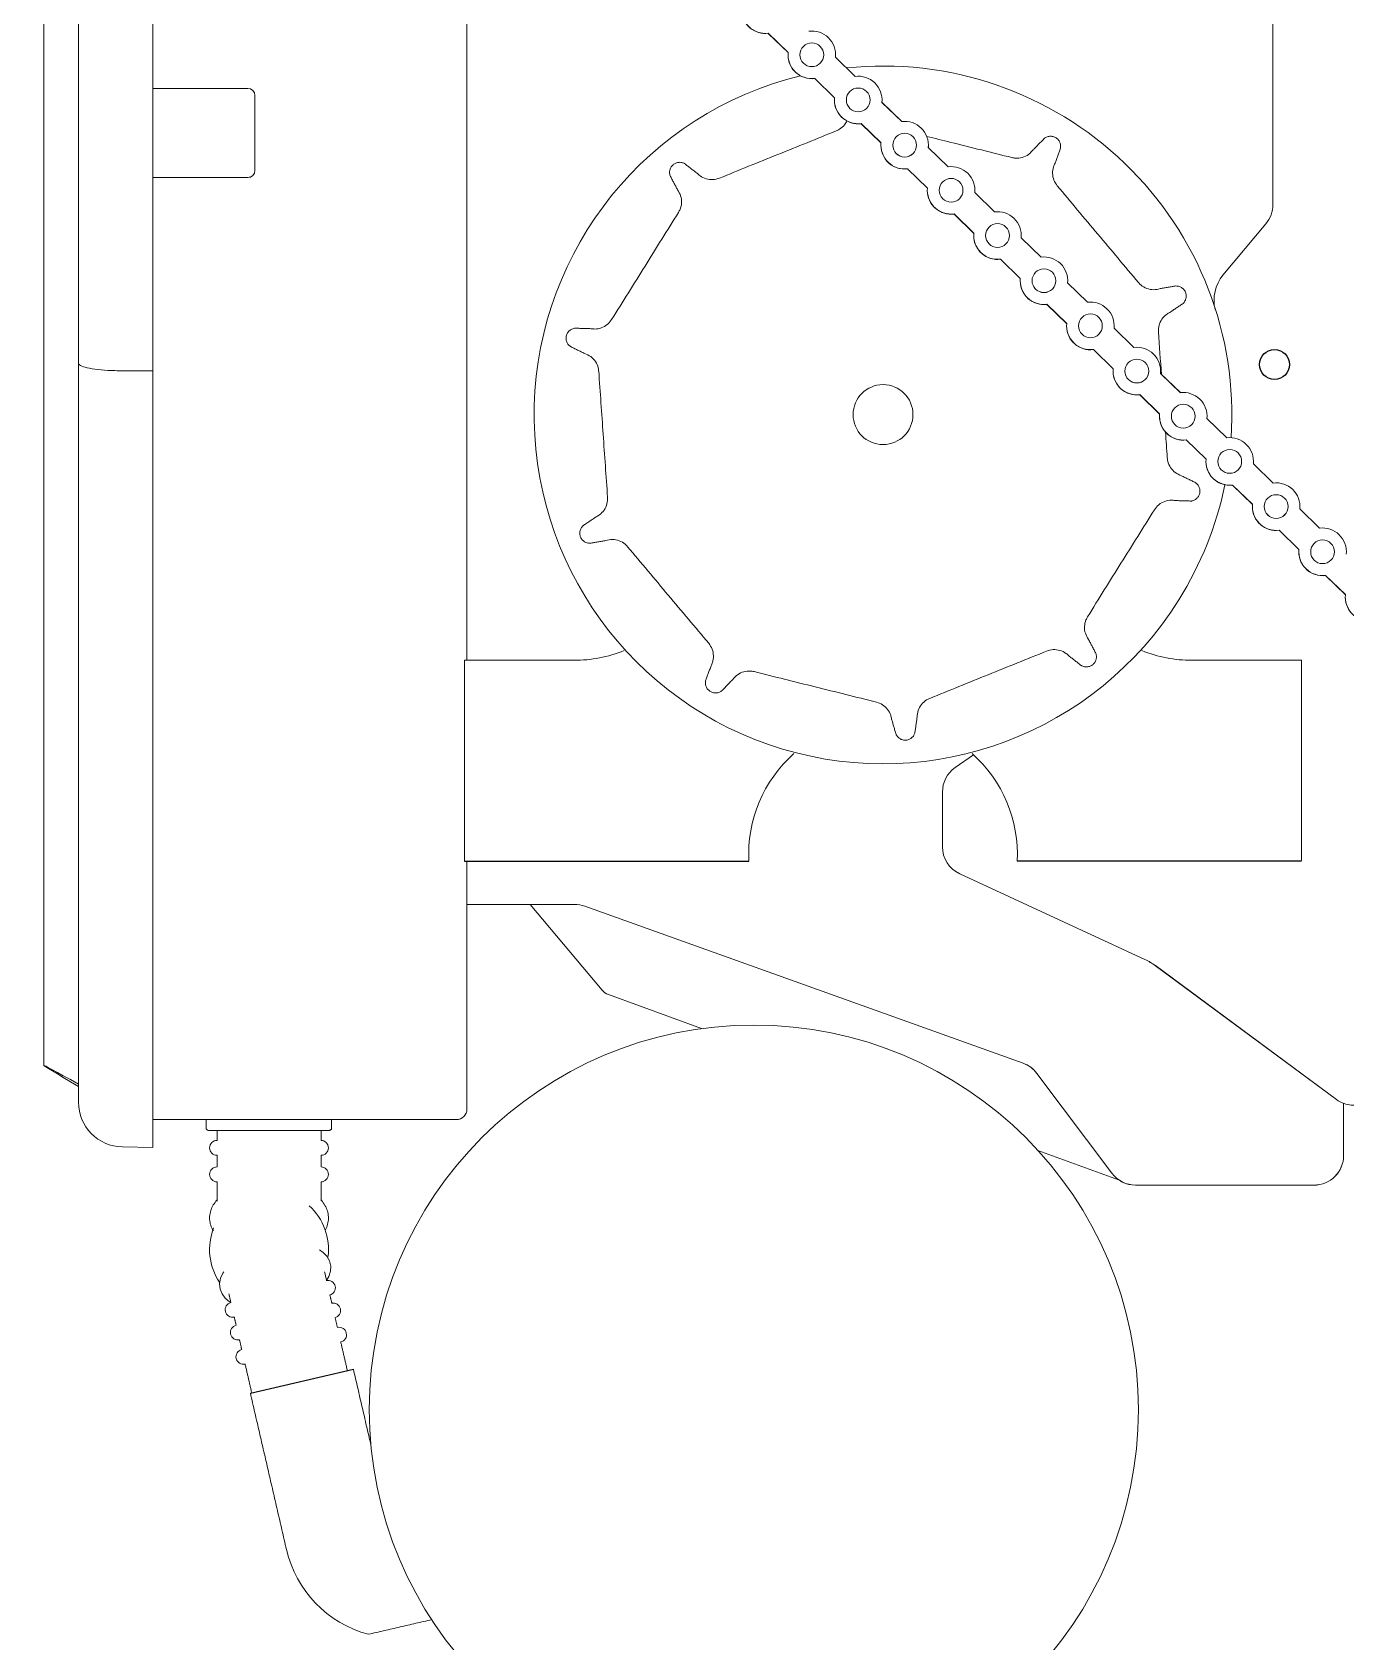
# Model space of a CAD drawing. Header units: inches. Extents: x 2.44 to 11.38, y 7.22 to 15.51.
# Drawn here: x 2.437 to 5.199, y 9.993 to 13.378 of the extents above; entities that cross this region are included whole.
import ezdxf

# ---------------------------------------------------------------- set-up
doc = ezdxf.new("R2010")
doc.units = ezdxf.units.IN
doc.header["$MEASUREMENT"] = 0
doc.layers.add('SLD-0', color=7, linetype='Continuous', lineweight=15)

msp = doc.modelspace()

# ---------------------------------------------------------------- linework, layer by layer
at = {"color": 7, "linetype": 'Continuous', "lineweight": 15}
for p, q in [((3.3509, 15.07939), (3.3509, 12.05725)), ((2.53401, 12.68206), (2.53401, 13.64992)), ((2.69026, 13.66671), (2.69026, 12.66578)), ((5.0459, 13.01558), (5.0459, 13.59508)), ((3.98464, 13.37595), (4.02635, 13.33537)), ((3.98464, 13.37588), (3.98464, 13.37595)), ((3.98464, 13.37588), (4.02634, 13.33531)), ((3.98464, 13.37571), (4.02633, 13.33516)), ((3.98464, 13.37565), (4.02632, 13.3351)), ((4.12588, 13.32574), (4.16759, 13.28516)), ((4.12588, 13.3255), (4.16759, 13.28493)), ((4.12591, 13.32571), (4.12612, 13.33025)), ((4.0823, 13.28094), (4.12401, 13.24037)), ((4.0823, 13.28087), (4.0823, 13.28094)), ((4.0823, 13.28087), (4.124, 13.2403)), ((4.0823, 13.2807), (4.12399, 13.24015)), ((4.0823, 13.28064), (4.12398, 13.24009)), ((2.69026, 13.2599), (2.89002, 13.2599)), ((2.90502, 13.2449), (2.90502, 13.0874)), ((4.22355, 13.23049), (4.22378, 13.23524)), ((4.22354, 13.23073), (4.26525, 13.19016)), ((4.22354, 13.23049), (4.26525, 13.18992)), ((4.17996, 13.18593), (4.22167, 13.14536)), ((4.17996, 13.18587), (4.17996, 13.18593)), ((4.17996, 13.18587), (4.22166, 13.1453)), ((4.17996, 13.1857), (4.22165, 13.14514)), ((4.17996, 13.18563), (4.22164, 13.14508)), ((4.3212, 13.13572), (4.36291, 13.09515)), ((4.3212, 13.13549), (4.36291, 13.09491)), ((4.32123, 13.1357), (4.32144, 13.14024)), ((2.89002, 13.0724), (2.69026, 13.0724)), ((2.89002, 13.07236), (2.70752, 13.07236)), ((2.90502, 13.0874), (2.90502, 13.08736)), ((4.27762, 13.09092), (4.31933, 13.05035)), ((4.27762, 13.09086), (4.27762, 13.09092)), ((4.27762, 13.09086), (4.31932, 13.05029)), ((4.27762, 13.09069), (4.31931, 13.05013)), ((4.27762, 13.09062), (4.3193, 13.05007)), ((4.41886, 13.04071), (4.46057, 13.00014)), ((4.41887, 13.04047), (4.41909, 13.04523)), ((4.37528, 12.99592), (4.41699, 12.95534)), ((4.37528, 12.99585), (4.37528, 12.99592)), ((4.37528, 12.99585), (4.41698, 12.95528)), ((4.37528, 12.99568), (4.41697, 12.95513)), ((4.37528, 12.99561), (4.41696, 12.95506)), ((4.94053, 12.86725), (5.03128, 12.97541)), ((4.51652, 12.94571), (4.55823, 12.90513)), ((4.51655, 12.94568), (4.51675, 12.95022)), ((4.47294, 12.90091), (4.51465, 12.86033)), ((4.47294, 12.90084), (4.47294, 12.90091)), ((4.47294, 12.90084), (4.51464, 12.86027)), ((4.47294, 12.90067), (4.51463, 12.86012)), ((4.47294, 12.9006), (4.51462, 12.86006)), ((4.61418, 12.8507), (4.65589, 12.81012)), ((4.61421, 12.85067), (4.61441, 12.85521)), ((4.5706, 12.8059), (4.61231, 12.76533)), ((4.5706, 12.80583), (4.5706, 12.8059)), ((4.5706, 12.80583), (4.6123, 12.76526)), ((4.5706, 12.80566), (4.61229, 12.76511)), ((4.5706, 12.8056), (4.61228, 12.76505)), ((4.71184, 12.75569), (4.75355, 12.71512)), ((4.71184, 12.75545), (4.75355, 12.71488)), ((4.71186, 12.75556), (4.71207, 12.7602)), ((4.66826, 12.71089), (4.70997, 12.67032)), ((4.66826, 12.71082), (4.66826, 12.71089)), ((4.66826, 12.71082), (4.70996, 12.67026)), ((4.66826, 12.71066), (4.70995, 12.6701)), ((4.66826, 12.71059), (4.70994, 12.67004)), ((2.53401, 11.13475), (2.53401, 12.68206)), ((2.69026, 11.135), (2.69026, 12.66578)), ((4.8095, 12.66068), (4.85121, 12.62011)), ((4.8095, 12.66045), (4.85121, 12.61987)), ((4.80953, 12.66066), (4.80973, 12.6652)), ((4.76592, 12.61588), (4.80763, 12.57531)), ((4.76592, 12.61582), (4.76592, 12.61588)), ((4.76592, 12.61582), (4.80762, 12.57525)), ((4.76592, 12.61565), (4.80761, 12.57509)), ((4.76592, 12.61558), (4.8076, 12.57503)), ((4.90716, 12.56567), (4.94887, 12.5251)), ((4.90719, 12.56565), (4.90739, 12.57019)), ((4.86358, 12.52088), (4.90529, 12.4803)), ((4.86358, 12.52081), (4.86358, 12.52088)), ((4.86358, 12.52081), (4.90528, 12.48024)), ((4.86358, 12.52064), (4.90527, 12.48008)), ((4.86358, 12.52057), (4.90526, 12.48002)), ((5.00482, 12.47067), (5.04653, 12.43009)), ((5.00485, 12.47064), (5.00505, 12.47518)), ((4.96124, 12.42587), (5.00295, 12.38529)), ((4.96124, 12.4258), (4.96124, 12.42587)), ((4.96124, 12.4258), (5.00294, 12.38523)), ((4.96124, 12.42563), (5.00293, 12.38508)), ((4.96124, 12.42556), (5.00292, 12.38501)), ((5.10248, 12.37566), (5.14419, 12.33508)), ((5.10251, 12.37563), (5.10271, 12.38017)), ((5.0589, 12.33086), (5.10061, 12.29028)), ((5.0589, 12.33079), (5.0589, 12.33086)), ((5.0589, 12.33079), (5.1006, 12.29022)), ((5.0589, 12.33062), (5.10059, 12.29007)), ((5.0589, 12.33056), (5.10058, 12.29001)), ((5.15656, 12.23585), (5.19827, 12.19528)), ((5.15656, 12.23578), (5.15656, 12.23585)), ((5.15656, 12.23578), (5.19826, 12.19521)), ((5.15656, 12.23561), (5.19825, 12.19506)), ((5.15656, 12.23555), (5.19824, 12.195)), ((3.3459, 12.05725), (3.3459, 11.69175)), ((3.5759, 12.05725), (3.3459, 12.05725)), ((5.1059, 12.05725), (4.8759, 12.05725)), ((5.1059, 11.69175), (5.1059, 12.05725)), ((4.41614, 11.85852), (4.37755, 11.8315)), ((4.3509, 11.7803), (4.3509, 11.66527)), ((3.3459, 11.69175), (3.3459, 11.66311)), ((5.1059, 11.66311), (5.1059, 11.69175)), ((3.3459, 11.63483), (3.3459, 11.66311)), ((4.3509, 11.66519), (4.3509, 11.66527)), ((5.1059, 11.63611), (5.1059, 11.66311)), ((3.3509, 11.56278), (3.3509, 11.63483)), ((4.38714, 11.60856), (4.77687, 11.42807)), ((4.38714, 11.60848), (4.77687, 11.42799)), ((3.3509, 11.56278), (3.3509, 11.11378)), ((3.3509, 11.54364), (3.57756, 11.54364)), ((3.48389, 11.54364), (3.63501, 11.36354)), ((4.52073, 11.20997), (3.59862, 11.53999)), ((4.79863, 11.41518), (5.17935, 11.13383)), ((4.79863, 11.41509), (5.17935, 11.13374)), ((3.64826, 11.35426), (3.84448, 11.28285)), ((3.64826, 11.35426), (3.84448, 11.28285)), ((4.70715, 10.97865), (4.54967, 11.18863)), ((4.70715, 10.97857), (4.54967, 11.18855)), ((2.53401, 11.13312), (2.53401, 11.13475)), ((2.53401, 11.12781), (2.53401, 11.13312)), ((2.69026, 11.135), (2.69026, 11.03827)), ((5.19468, 11.12552), (5.19465, 11.01615)), ((2.69026, 11.09133), (3.32845, 11.09133)), ((2.81114, 11.06883), (2.80715, 11.06883)), ((2.85947, 11.06883), (2.81114, 11.06883)), ((2.82528, 11.0683), (3.04403, 11.0683)), ((2.90029, 11.06883), (2.85947, 11.06883)), ((2.98624, 11.06883), (2.90029, 11.06883)), ((3.02381, 11.06883), (2.98624, 11.06883)), ((3.06142, 11.06883), (3.02381, 11.06883)), ((3.0663, 11.09133), (3.0663, 11.07383)), ((2.69026, 11.03295), (2.69026, 11.03827)), ((2.62612, 11.03407), (2.69026, 11.03295)), ((4.72124, 10.96491), (4.55168, 11.02663)), ((4.72124, 10.96491), (4.55168, 11.02663)), ((5.19465, 11.01615), (5.19465, 11.01607)), ((2.82528, 10.96056), (2.82528, 10.9202)), ((3.04403, 10.92041), (3.04403, 10.96056)), ((4.75715, 10.95365), (5.13215, 10.95365)), ((4.75715, 10.95357), (5.13215, 10.95357))]:
    msp.add_line(p, q, dxfattribs=at)
for p, q in [((3.3459, 11.63483), (3.94379, 11.63483)), ((5.1059, 11.63483), (4.50801, 11.63483)), ((2.89534, 10.51625), (3.11214, 10.5663))]:
    msp.add_line(p, q)
at = {"color": 7, "linetype": 'Continuous', "lineweight": 15, "flags": 128}
for points in [[(3.05563, 10.75323), (3.06038, 10.76156), (3.06374, 10.77245), (3.0643, 10.78313), (3.06182, 10.79423), (3.05653, 10.80395), (3.04884, 10.81222), (3.04071, 10.81784)], [(2.83955, 10.77129), (2.83759, 10.76858), (2.83281, 10.75774), (2.8318, 10.75397), (2.8318, 10.75397), (2.8308, 10.74662), (2.83188, 10.73508), (2.83599, 10.72474), (2.84263, 10.71585), (2.85165, 10.7083), (2.85444, 10.70678)], [(3.05566, 10.75309), (3.05465, 10.75748), (3.05356, 10.76219), (3.05249, 10.76684), (3.05143, 10.77143)], [(2.85025, 10.72496), (2.85131, 10.72037), (2.85238, 10.71573), (2.85347, 10.71102), (2.85448, 10.70665)]]:
    msp.add_lwpolyline(points, dxfattribs=at)
at = {"color": 7, "linetype": 'Continuous', "lineweight": 15}
for centre, radius in [((4.07612, 13.33059), 0.025), ((4.17378, 13.23558), 0.025), ((4.27143, 13.14057), 0.025), ((4.36909, 13.04557), 0.025), ((4.46675, 12.95056), 0.025), ((4.56441, 12.85555), 0.025), ((4.66207, 12.76054), 0.025), ((4.75973, 12.66553), 0.025), ((4.2259, 12.5739), 0.063), ((4.85739, 12.57052), 0.025), ((4.95505, 12.47552), 0.025), ((5.05271, 12.38051), 0.025), ((5.15037, 12.2855), 0.025)]:
    msp.add_circle(centre, radius, dxfattribs=at)
msp.add_circle((5.04922, 12.67928), 0.03156)
for centre, radius, start, end in [((3.97846, 13.42557), 0.05, 174.47066, 277.10628), ((3.97846, 13.42526), 0.05, 180.00012, 277.35442), ((4.07612, 13.33056), 0.05, 354.47066, 97.10628), ((4.07612, 13.33056), 0.05, 174.47066, 277.10628), ((4.07612, 13.33025), 0.05, 180.00012, 277.10627), ((4.07612, 13.33056), 0.025, 180.00015, 359.99985), ((4.2259, 12.57323), 0.73371, 356.2618, 96.00786), ((4.2259, 12.57323), 0.73371, 103.66729, 328.02006), ((4.17378, 13.23555), 0.05, 354.47066, 97.10628), ((2.89002, 13.2449), 0.015, 0.0001, 90.0001), ((4.17378, 13.23555), 0.05, 174.47066, 277.10628), ((4.17378, 13.23525), 0.05, 180.00012, 277.35442), ((4.17378, 13.23555), 0.025, 180.00015, 359.99985), ((4.27143, 13.14054), 0.05, 354.47066, 97.10628), ((4.27143, 13.14054), 0.05, 174.47066, 277.10628), ((4.27143, 13.14024), 0.05, 180.00012, 277.35442), ((4.27143, 13.14054), 0.025, 180.00015, 359.99985), ((2.89002, 13.0874), 0.015, 269.9999, 359.9999), ((2.89002, 13.08736), 0.015, 269.9999, 359.9999), ((4.36909, 13.04553), 0.05, 354.47066, 97.10628), ((4.36909, 13.04553), 0.05, 174.47066, 277.10628), ((4.36909, 13.04523), 0.05, 180.00012, 277.35442), ((4.36909, 13.04553), 0.025, 180.00015, 359.99985), ((4.46675, 12.95052), 0.05, 354.47066, 97.10628), ((4.9834, 13.01558), 0.0625, 319.99988, 359.99999), ((4.46675, 12.95052), 0.05, 174.47066, 277.10628), ((4.46675, 12.95022), 0.05, 180.00012, 277.10627), ((4.46675, 12.95052), 0.025, 180.00015, 359.99985), ((4.56441, 12.85552), 0.05, 354.47066, 97.10628), ((5.00907, 12.8137), 0.08698, 142.00277, 192.51884), ((4.56441, 12.85552), 0.05, 174.47066, 277.10628), ((4.56441, 12.85521), 0.05, 180.00012, 277.35442), ((4.56441, 12.85552), 0.025, 180.00015, 359.99985), ((4.66207, 12.76051), 0.05, 354.47066, 97.10628), ((4.66207, 12.76051), 0.05, 174.47066, 277.10628), ((4.66207, 12.76051), 0.025, 180.00015, 359.99985), ((4.66207, 12.7602), 0.05, 180.00012, 277.10627), ((4.75973, 12.6655), 0.05, 354.47066, 97.10628), ((4.75973, 12.6655), 0.05, 174.47066, 277.10628), ((4.75973, 12.6652), 0.05, 180.00012, 277.35442), ((4.75973, 12.6655), 0.025, 180.00015, 359.99985), ((4.85739, 12.57049), 0.05, 354.47066, 97.10628), ((4.85739, 12.57049), 0.05, 174.47066, 277.10628), ((4.85739, 12.57019), 0.05, 180.00012, 277.35442), ((4.85739, 12.57049), 0.025, 180.00015, 359.99985), ((4.95505, 12.47548), 0.05, 354.47066, 97.10628), ((4.95505, 12.47548), 0.05, 174.47066, 277.10628), ((4.95505, 12.47518), 0.05, 180.00012, 277.35442), ((4.95505, 12.47548), 0.025, 180.00015, 359.99985), ((4.22591, 12.57323), 0.7337, 328.01982, 348.44432), ((5.05271, 12.38047), 0.05, 354.47066, 97.10628), ((5.05271, 12.38047), 0.05, 174.47066, 277.10628), ((5.05271, 12.38017), 0.05, 180.00012, 277.35442), ((5.05271, 12.38047), 0.025, 180.00015, 359.99985), ((5.15037, 12.28547), 0.05, 354.47066, 97.10628), ((5.15037, 12.28547), 0.05, 174.47066, 277.10628), ((5.15037, 12.28516), 0.05, 180.00012, 277.35442), ((5.15037, 12.28547), 0.025, 180.00015, 359.99985), ((5.24803, 12.19046), 0.05, 174.47066, 277.10628), ((5.24803, 12.19015), 0.05, 180.00012, 277.35442), ((3.5759, 12.33975), 0.2825, 270, 291.91956), ((4.8759, 12.33975), 0.2825, 248.08044, 270), ((4.2259, 11.64968), 0.2825, 131.52863, 183.01239), ((4.2259, 11.64968), 0.2825, 356.98762, 48.47136), ((4.4134, 11.7803), 0.0625, 124.99986, 179.99997), ((4.4134, 11.66527), 0.0625, 180.00005, 245.15126), ((4.4134, 11.66519), 0.0625, 180.00005, 245.15126), ((3.57756, 11.48114), 0.0625, 70.30805, 90), ((4.72434, 11.31465), 0.125, 53.53561, 65.1512), ((4.72434, 11.31457), 0.125, 53.53561, 65.1512), ((3.65895, 11.38363), 0.03125, 220.00012, 250.00008), ((3.65895, 11.38363), 0.03125, 220.00012, 250.00008), ((4.49967, 11.15113), 0.0625, 36.87002, 70.30806), ((4.49967, 11.15105), 0.0625, 36.87002, 70.30806), ((2.62776, 11.12781), 0.09375, 180.0001, 269.00011), ((3.32845, 11.11378), 0.02245, 269.9999, 359.9999), ((5.21649, 11.18409), 0.0625, 233.53561, 250.76728), ((2.80715, 11.07383), 0.005, 180, 270), ((2.82528, 11.03205), 0.01563, 90, 270), ((3.04403, 11.03205), 0.01563, 270, 90), ((5.13215, 11.01615), 0.0625, 269.9999, 359.9999), ((5.13215, 11.01607), 0.0625, 269.9999, 359.9999), ((2.82528, 10.97619), 0.01563, 90, 270), ((3.04403, 10.97619), 0.01563, 270, 90), ((4.75715, 11.01615), 0.0625, 216.87004, 270.00003), ((4.75715, 11.01607), 0.0625, 216.87004, 270.00003), ((2.93465, 10.8183), 0.125, 352.68186, 47.33636), ((2.93465, 10.8183), 0.125, 158.70236, 213.45694), ((3.05857, 10.73774), 0.01563, 283, 103), ((2.85806, 10.69144), 0.01563, 103, 283), ((3.06958, 10.69006), 0.01563, 283, 103), ((2.86906, 10.6438), 0.01563, 103, 283), ((3.08196, 10.63918), 0.01563, 283, 103), ((2.88077, 10.59273), 0.01563, 103, 283), ((3.20572, 10.24153), 0.24063, 193, 255.02071)]:
    msp.add_arc(centre, radius, start, end, dxfattribs=at)
msp.add_ellipse((8.7109, 7.59712), major_axis=(6.25, -3.60844), ratio=0.002025, start_param=2.9896644, end_param=3.2958592, dxfattribs=at)
for points, degree in [([(2.4609, 15.12111), (2.4609, 11.20554)], 1), ([(4.02612, 13.33056), (4.02612, 13.33025)], 1), ([(4.05112, 13.33059), (4.05112, 13.33056)], 1), ([(4.10112, 13.33056), (4.10112, 13.33059)], 1), ([(4.12612, 13.33025), (4.12612, 13.33056)], 1), ([(4.12378, 13.23555), (4.12378, 13.23524)], 1), ([(4.14878, 13.23558), (4.14878, 13.23555)], 1), ([(4.19878, 13.23555), (4.19878, 13.23558)], 1), ([(4.22378, 13.23524), (4.22378, 13.23555)], 1), ([(4.22144, 13.14054), (4.22144, 13.14024)], 1), ([(4.24644, 13.14057), (4.24644, 13.14054)], 1), ([(4.29644, 13.14054), (4.29644, 13.14057)], 1), ([(4.32144, 13.14024), (4.32144, 13.14054)], 1), ([(4.56548, 13.15501), (4.5421, 13.13114)], 1), ([(4.58765, 13.10244), (4.59908, 13.13384)], 1), ([(3.80861, 13.10174), (3.83502, 13.08127)], 1), ([(3.79379, 13.04665), (3.7782, 13.07621)], 1), ([(4.31909, 13.04553), (4.31909, 13.04523)], 1), ([(4.34409, 13.04557), (4.34409, 13.04553)], 1), ([(4.39409, 13.04553), (4.39409, 13.04557)], 1), ([(4.41909, 13.04523), (4.41909, 13.04553)], 1), ([(4.41675, 12.95052), (4.41675, 12.95022)], 1), ([(4.44175, 12.95056), (4.44175, 12.95052)], 1), ([(4.49175, 12.95052), (4.49175, 12.95056)], 1), ([(4.51675, 12.95022), (4.51675, 12.95052)], 1), ([(4.51441, 12.85552), (4.51441, 12.85521)], 1), ([(4.53941, 12.85555), (4.53941, 12.85552)], 1), ([(4.58941, 12.85552), (4.58941, 12.85555)], 1), ([(4.61441, 12.85521), (4.61441, 12.85552)], 1), ([(4.80904, 12.83878), (4.84197, 12.84448)], 1), ([(4.85686, 12.80766), (4.82923, 12.78887)], 1), ([(4.61207, 12.76051), (4.61207, 12.7602)], 1), ([(4.63707, 12.76054), (4.63707, 12.76051)], 1), ([(4.68707, 12.76051), (4.68707, 12.76054)], 1), ([(4.71207, 12.7602), (4.71207, 12.76051)], 1), ([(3.57805, 12.75565), (3.61145, 12.75462)], 1), ([(4.80516, 12.74755), (4.80724, 12.71789), (4.80932, 12.68824), (4.81141, 12.65859)], 3), ([(3.59844, 12.70238), (3.56846, 12.71712)], 1), ([(2.69026, 12.66578), (2.62612, 12.66597)], 1), ([(4.70973, 12.6655), (4.70973, 12.6652)], 1), ([(4.73473, 12.66553), (4.73473, 12.6655)], 1), ([(4.78473, 12.6655), (4.78473, 12.66553)], 1), ([(4.80973, 12.6652), (4.80973, 12.6655)], 1), ([(4.80739, 12.57049), (4.80739, 12.57019)], 1), ([(4.83239, 12.57052), (4.83239, 12.57049)], 1), ([(4.88239, 12.57049), (4.88239, 12.57052)], 1), ([(4.90739, 12.57019), (4.90739, 12.57049)], 1), ([(4.81995, 12.53705), (4.82121, 12.51903), (4.82248, 12.50101), (4.82375, 12.48298)], 3), ([(4.90505, 12.47548), (4.90505, 12.47518)], 1), ([(4.93005, 12.47552), (4.93005, 12.47548)], 1), ([(4.98005, 12.47548), (4.98005, 12.47552)], 1), ([(5.00505, 12.47518), (5.00505, 12.47548)], 1), ([(4.85336, 12.44543), (4.88335, 12.43069)], 1), ([(4.87376, 12.39215), (4.84036, 12.39319)], 1), ([(3.59495, 12.34014), (3.62258, 12.35894)], 1), ([(5.00271, 12.38047), (5.00271, 12.38017)], 1), ([(5.02771, 12.38051), (5.02771, 12.38047)], 1), ([(5.07771, 12.38047), (5.07771, 12.38051)], 1), ([(5.10271, 12.38017), (5.10271, 12.38047)], 1), ([(3.64276, 12.30903), (3.60984, 12.30333)], 1), ([(5.10037, 12.28547), (5.10037, 12.28516)], 1), ([(5.12537, 12.2855), (5.12537, 12.28547)], 1), ([(5.17537, 12.28547), (5.17537, 12.2855)], 1), ([(5.19803, 12.19046), (5.19803, 12.19015)], 1), ([(4.65801, 12.10116), (4.67361, 12.0716)], 1), ([(4.6432, 12.04607), (4.61679, 12.06654)], 1), ([(3.85285, 12.01392), (3.86416, 12.04537)], 1), ([(3.90982, 12.01686), (3.88653, 11.99289)], 1), ([(4.25325, 11.90159), (4.24391, 11.93368)], 1), ([(4.29761, 11.93745), (4.29286, 11.90438)], 1), ([(2.80215, 11.09133), (2.80215, 11.07383)], 1), ([(2.82528, 11.0683), (2.82528, 11.04767)], 1), ([(3.04403, 11.04767), (3.04403, 11.0683)], 1), ([(2.82528, 11.01642), (2.82528, 10.99181)], 1), ([(3.04403, 10.99181), (3.04403, 11.01642)], 1), ([(3.06667, 10.70542), (3.06269, 10.72267)], 1), ([(2.86151, 10.6762), (2.86547, 10.65901)], 1), ([(3.07844, 10.65441), (3.07369, 10.67499)], 1), ([(2.8725, 10.62856), (2.87726, 10.60796)], 1), ([(3.09946, 10.56338), (3.08547, 10.62396)], 1), ([(2.88429, 10.57751), (2.89828, 10.51693)], 1), ([(3.14887, 10.40722), (3.11214, 10.5663)], 1), ([(2.89534, 10.51625), (2.97126, 10.1874)], 1), ([(4.76294, 10.47491), (4.76294, 10.48158)], 1), ([(4.76294, 10.47491), (4.76294, 10.48158)], 1), ([(3.14353, 10.00908), (3.27668, 10.03992)], 1)]:
    msp.add_open_spline(points, degree=degree, dxfattribs=at)
for points, knots in [([(3.88176, 13.07115), (3.92272, 13.08771), (4.00467, 13.12086), (4.08663, 13.154), (4.12763, 13.17058)], [0, 0, 0, 0, 0.49972394, 1, 1, 1, 1]), ([(4.12763, 13.17058), (4.12987, 13.17163), (4.13647, 13.17471), (4.14422, 13.18184), (4.14857, 13.18855), (4.14992, 13.1913)], [0, 0, 0, 0, 0.14628227, 0.43046312, 0.61176431, 0.61176431, 0.61176431, 0.61176431]), ([(4.3179, 13.15901), (4.33472, 13.15482), (4.39446, 13.13995), (4.4542, 13.12508), (4.49712, 13.11439)], [0.30362505, 0.30362505, 0.30362505, 0.30362505, 0.49972425, 1, 1, 1, 1]), ([(4.59908, 13.13384), (4.59932, 13.13622), (4.59981, 13.14094), (4.59748, 13.14794), (4.59311, 13.15378), (4.58703, 13.15781), (4.58001, 13.1596), (4.57283, 13.15897), (4.56807, 13.15687), (4.56583, 13.15526), (4.56548, 13.15501)], [0, 0, 0, 0, 0.1437616, 0.2848849, 0.4226048, 0.5581349, 0.6938398, 0.8319589, 0.9738334, 1, 1, 1, 1]), ([(3.7782, 13.07621), (3.77763, 13.07853), (3.77652, 13.08314), (3.77787, 13.0904), (3.78141, 13.09677), (3.78688, 13.10159), (3.79359, 13.10431), (3.80079, 13.10467), (3.80579, 13.10324), (3.80823, 13.10194), (3.80861, 13.10174)], [0, 0, 0, 0, 0.14376166, 0.28488489, 0.42260798, 0.5581301, 0.69383925, 0.83195652, 0.97383243, 1, 1, 1, 1]), ([(4.49712, 13.11439), (4.49955, 13.11392), (4.50669, 13.11253), (4.51894, 13.11395), (4.53242, 13.12), (4.5388, 13.12731), (4.54198, 13.13095)], [0, 0, 0, 0, 0.1462851, 0.4304593, 0.7157309, 1, 1, 1, 1]), ([(4.58765, 13.10244), (4.58649, 13.09999), (4.58332, 13.09326), (4.58181, 13.08096), (4.58437, 13.06666), (4.58976, 13.0588), (4.59246, 13.05486)], [0, 0, 0, 0, 0.1599759, 0.4404389, 0.7196921, 1, 1, 1, 1]), ([(3.83502, 13.08127), (3.83699, 13.07942), (3.84242, 13.07432), (3.85365, 13.06908), (3.86804, 13.06709), (3.87718, 13.06979), (3.88176, 13.07115)], [0, 0, 0, 0, 0.1599747, 0.4404371, 0.7196923, 1, 1, 1, 1]), ([(3.79568, 12.99886), (3.79688, 13.00103), (3.80041, 13.0074), (3.80284, 13.01948), (3.80125, 13.03417), (3.79628, 13.0425), (3.79379, 13.04665)], [0, 0, 0, 0, 0.1462841, 0.4304627, 0.7157319, 1, 1, 1, 1]), ([(4.59246, 13.05486), (4.62087, 13.02103), (4.67772, 12.95332), (4.73457, 12.88562), (4.76301, 12.85175)], [0, 0, 0, 0, 0.4997238, 1, 1, 1, 1]), ([(3.65521, 12.7739), (3.67861, 12.81137), (3.72543, 12.88636), (3.77225, 12.96135), (3.79568, 12.99886)], [0, 0, 0, 0, 0.499724, 1, 1, 1, 1]), ([(4.76301, 12.85175), (4.7647, 12.84994), (4.76966, 12.84462), (4.78041, 12.83857), (4.79487, 12.83554), (4.80432, 12.8377), (4.80904, 12.83878)], [0, 0, 0, 0, 0.1462845, 0.4304638, 0.715734, 1, 1, 1, 1]), ([(4.84197, 12.84448), (4.84436, 12.84429), (4.84909, 12.84393), (4.85557, 12.8404), (4.86054, 12.83507), (4.86343, 12.82837), (4.86394, 12.82115), (4.86206, 12.8142), (4.85915, 12.80988), (4.85717, 12.80796), (4.85686, 12.80766)], [0, 0, 0, 0, 0.1437575, 0.2848809, 0.4226056, 0.5581325, 0.6938385, 0.8319573, 0.9738347, 1, 1, 1, 1]), ([(3.61145, 12.75462), (3.61413, 12.75428), (3.62152, 12.75334), (3.63368, 12.7557), (3.64649, 12.76255), (3.6523, 12.77011), (3.65521, 12.7739)], [0, 0, 0, 0, 0.15996972, 0.44044116, 0.71969496, 1, 1, 1, 1]), ([(4.82923, 12.78887), (4.82686, 12.78757), (4.82033, 12.78398), (4.81187, 12.77492), (4.80554, 12.76185), (4.80528, 12.75232), (4.80516, 12.74755)], [0, 0, 0, 0, 0.1599736, 0.4404401, 0.7196925, 1, 1, 1, 1]), ([(3.56846, 12.71712), (3.56663, 12.71867), (3.56302, 12.72174), (3.55985, 12.72841), (3.55897, 12.73565), (3.56056, 12.74276), (3.56439, 12.74891), (3.57, 12.75343), (3.57489, 12.75521), (3.57762, 12.75559), (3.57805, 12.75565)], [0, 0, 0, 0, 0.1437573, 0.2848827, 0.4226043, 0.5581311, 0.6938336, 0.8319572, 0.9738347, 1, 1, 1, 1]), ([(3.62806, 12.66482), (3.62776, 12.66728), (3.62687, 12.6745), (3.62173, 12.68571), (3.61181, 12.69666), (3.60289, 12.70048), (3.59844, 12.70238)], [0, 0, 0, 0, 0.146284, 0.430463, 0.7157354, 1, 1, 1, 1]), ([(2.53401, 12.68206), (2.53401, 12.68204), (2.53402, 12.68085), (2.53593, 12.67785), (2.54644, 12.67337), (2.56737, 12.66933), (2.59489, 12.66658), (2.61571, 12.66617), (2.62612, 12.66597)], [0, 0, 0, 0, 0.0022426, 0.1416196, 0.3591372, 0.5736751, 0.786813, 1, 1, 1, 1]), ([(3.64665, 12.40026), (3.64355, 12.44433), (3.63736, 12.53252), (3.63116, 12.62071), (3.62806, 12.66482)], [0, 0, 0, 0, 0.4997244, 1, 1, 1, 1]), ([(4.82375, 12.48298), (4.82405, 12.48053), (4.82494, 12.4733), (4.83007, 12.4621), (4.83999, 12.45114), (4.84891, 12.44733), (4.85336, 12.44543)], [0, 0, 0, 0, 0.1462843, 0.4304616, 0.7157347, 1, 1, 1, 1]), ([(4.88335, 12.43069), (4.88517, 12.42914), (4.88879, 12.42606), (4.89196, 12.4194), (4.89284, 12.41216), (4.89124, 12.40505), (4.88742, 12.3989), (4.88181, 12.39438), (4.87692, 12.3926), (4.87418, 12.39221), (4.87376, 12.39215)], [0, 0, 0, 0, 0.143761, 0.2848841, 0.4226055, 0.5581324, 0.6938377, 0.831957, 0.9738295, 1, 1, 1, 1]), ([(3.62258, 12.35894), (3.62495, 12.36024), (3.63148, 12.36383), (3.63993, 12.37288), (3.64627, 12.38596), (3.64652, 12.39549), (3.64665, 12.40026)], [0, 0, 0, 0, 0.1599737, 0.4404364, 0.7196938, 1, 1, 1, 1]), ([(4.84036, 12.39319), (4.83767, 12.39353), (4.83028, 12.39447), (4.81812, 12.39211), (4.80531, 12.38525), (4.7995, 12.37769), (4.79659, 12.37391)], [0, 0, 0, 0, 0.15997, 0.4404363, 0.7196906, 1, 1, 1, 1]), ([(4.79659, 12.37391), (4.77319, 12.33643), (4.72637, 12.26145), (4.67955, 12.18646), (4.65613, 12.14894)], [0, 0, 0, 0, 0.49972445, 1, 1, 1, 1]), ([(3.60984, 12.30333), (3.60745, 12.30351), (3.60272, 12.30387), (3.59624, 12.3074), (3.59127, 12.31274), (3.58838, 12.31943), (3.58786, 12.32666), (3.58974, 12.33361), (3.59265, 12.33793), (3.59464, 12.33985), (3.59495, 12.34014)], [0, 0, 0, 0, 0.1437566, 0.2848888, 0.4226051, 0.5581334, 0.6938381, 0.8319548, 0.9738302, 1, 1, 1, 1]), ([(3.68879, 12.29606), (3.68711, 12.29786), (3.68214, 12.30319), (3.6714, 12.30923), (3.65694, 12.31227), (3.64748, 12.31011), (3.64276, 12.30903)], [0, 0, 0, 0, 0.14628529, 0.43046625, 0.71573243, 1, 1, 1, 1]), ([(3.85934, 12.09295), (3.83093, 12.12678), (3.77408, 12.19448), (3.71723, 12.26219), (3.68879, 12.29606)], [0, 0, 0, 0, 0.499724, 1, 1, 1, 1]), ([(4.65613, 12.14894), (4.65493, 12.14678), (4.6514, 12.14041), (4.64897, 12.12833), (4.65056, 12.11364), (4.65553, 12.10531), (4.65801, 12.10116)], [0, 0, 0, 0, 0.1462851, 0.4304627, 0.7157346, 1, 1, 1, 1]), ([(3.86416, 12.04537), (3.86531, 12.04781), (3.86848, 12.05455), (3.87, 12.06685), (3.86744, 12.08115), (3.86204, 12.08901), (3.85934, 12.09295)], [0, 0, 0, 0, 0.1599748, 0.4404388, 0.7196948, 1, 1, 1, 1]), ([(4.57005, 12.07666), (4.52909, 12.0601), (4.44713, 12.02695), (4.36518, 11.99381), (4.32418, 11.97722)], [0, 0, 0, 0, 0.49972394, 1, 1, 1, 1]), ([(4.61679, 12.06654), (4.61482, 12.06839), (4.60939, 12.07349), (4.59816, 12.07873), (4.58377, 12.08071), (4.57463, 12.07801), (4.57005, 12.07666)], [0, 0, 0, 0, 0.1599701, 0.4404378, 0.7196926, 1, 1, 1, 1]), ([(4.67361, 12.0716), (4.67417, 12.06928), (4.67529, 12.06466), (4.67394, 12.05741), (4.6704, 12.05104), (4.66492, 12.04622), (4.65821, 12.04349), (4.65102, 12.04314), (4.64601, 12.04457), (4.64358, 12.04586), (4.6432, 12.04607)], [0, 0, 0, 0, 0.14376197, 0.28488523, 0.42260618, 0.55813419, 0.69383821, 0.83196123, 0.97383707, 1, 1, 1, 1]), ([(3.95469, 12.03342), (3.95226, 12.03389), (3.94511, 12.03528), (3.93287, 12.03385), (3.91939, 12.0278), (3.91301, 12.0205), (3.90982, 12.01686)], [0, 0, 0, 0, 0.1462846, 0.4304644, 0.7157356, 1, 1, 1, 1]), ([(4.21205, 11.96934), (4.16918, 11.98002), (4.08339, 12.00137), (3.9976, 12.02273), (3.95469, 12.03342)], [0, 0, 0, 0, 0.4997243, 1, 1, 1, 1]), ([(3.88653, 11.99289), (3.8845, 11.99164), (3.88046, 11.98915), (3.87314, 11.98819), (3.86598, 11.98959), (3.85971, 11.99331), (3.85504, 11.99885), (3.85248, 12.00558), (3.8523, 12.01078), (3.85278, 12.0135), (3.85285, 12.01392)], [0, 0, 0, 0, 0.1437616, 0.2848849, 0.4226048, 0.5581349, 0.6938398, 0.8319589, 0.9738334, 1, 1, 1, 1]), ([(4.24391, 11.93368), (4.24341, 11.93634), (4.24201, 11.94365), (4.23601, 11.95449), (4.22553, 11.96456), (4.21655, 11.96775), (4.21205, 11.96934)], [0, 0, 0, 0, 0.1599746, 0.4404415, 0.7196952, 1, 1, 1, 1]), ([(4.32418, 11.97722), (4.32193, 11.97618), (4.31534, 11.9731), (4.30627, 11.96475), (4.29892, 11.95193), (4.29805, 11.94228), (4.29761, 11.93745)], [0, 0, 0, 0, 0.1462821, 0.4304604, 0.7157308, 1, 1, 1, 1]), ([(4.29286, 11.90438), (4.29195, 11.90216), (4.29014, 11.89778), (4.28478, 11.89271), (4.27817, 11.88963), (4.27091, 11.88895), (4.26388, 11.89069), (4.25785, 11.89463), (4.25464, 11.89873), (4.25343, 11.90121), (4.25325, 11.90159)], [0, 0, 0, 0, 0.1437634, 0.2848837, 0.4226044, 0.5581319, 0.6938379, 0.8319597, 0.9738335, 1, 1, 1, 1]), ([(5.1959, 11.12508), (5.20076, 11.12372), (5.20769, 11.12179), (5.21447, 11.12163), (5.21649, 11.12158)], [0, 0, 0, 0, 0.7012192, 1, 1, 1, 1]), ([(3.06142, 11.06883), (3.06145, 11.06883), (3.06183, 11.06883), (3.06275, 11.06895), (3.06411, 11.06954), (3.06532, 11.07068), (3.06614, 11.07216), (3.06624, 11.07327), (3.0663, 11.07383)], [0, 0, 0, 0, 0.00968133, 0.1513039, 0.36628184, 0.57842061, 0.78918033, 1, 1, 1, 1]), ([(2.82528, 10.92245), (2.82228, 10.91911), (2.81709, 10.91215), (2.81168, 10.90047), (2.80919, 10.88799), (2.81009, 10.87531), (2.81303, 10.86502), (2.81654, 10.85945), (2.81777, 10.8575)], [0.57209472, 0.57209472, 0.57209472, 0.57209472, 0.64937081, 0.72460068, 0.80499399, 0.88249405, 0.95894526, 1, 1, 1, 1]), ([(3.05277, 10.85917), (3.05295, 10.85944), (3.05556, 10.86315), (3.05823, 10.87158), (3.06025, 10.88395), (3.05872, 10.89658), (3.05428, 10.90847), (3.04879, 10.9169), (3.04498, 10.92139), (3.04403, 10.92245)], [0, 0, 0, 0, 0.00582986, 0.08138744, 0.1619904, 0.24004776, 0.3174189, 0.39615712, 0.4208829, 0.4208829, 0.4208829, 0.4208829])]:
    msp.add_open_spline(points, degree=3, knots=knots, dxfattribs=at)
at = {"layer": 'SLD-0'}
msp.add_ellipse((3.95419, 10.48158), major_axis=(0.80875, 0), ratio=0.9999964, dxfattribs=at)

doc.saveas('drawing.dxf')
